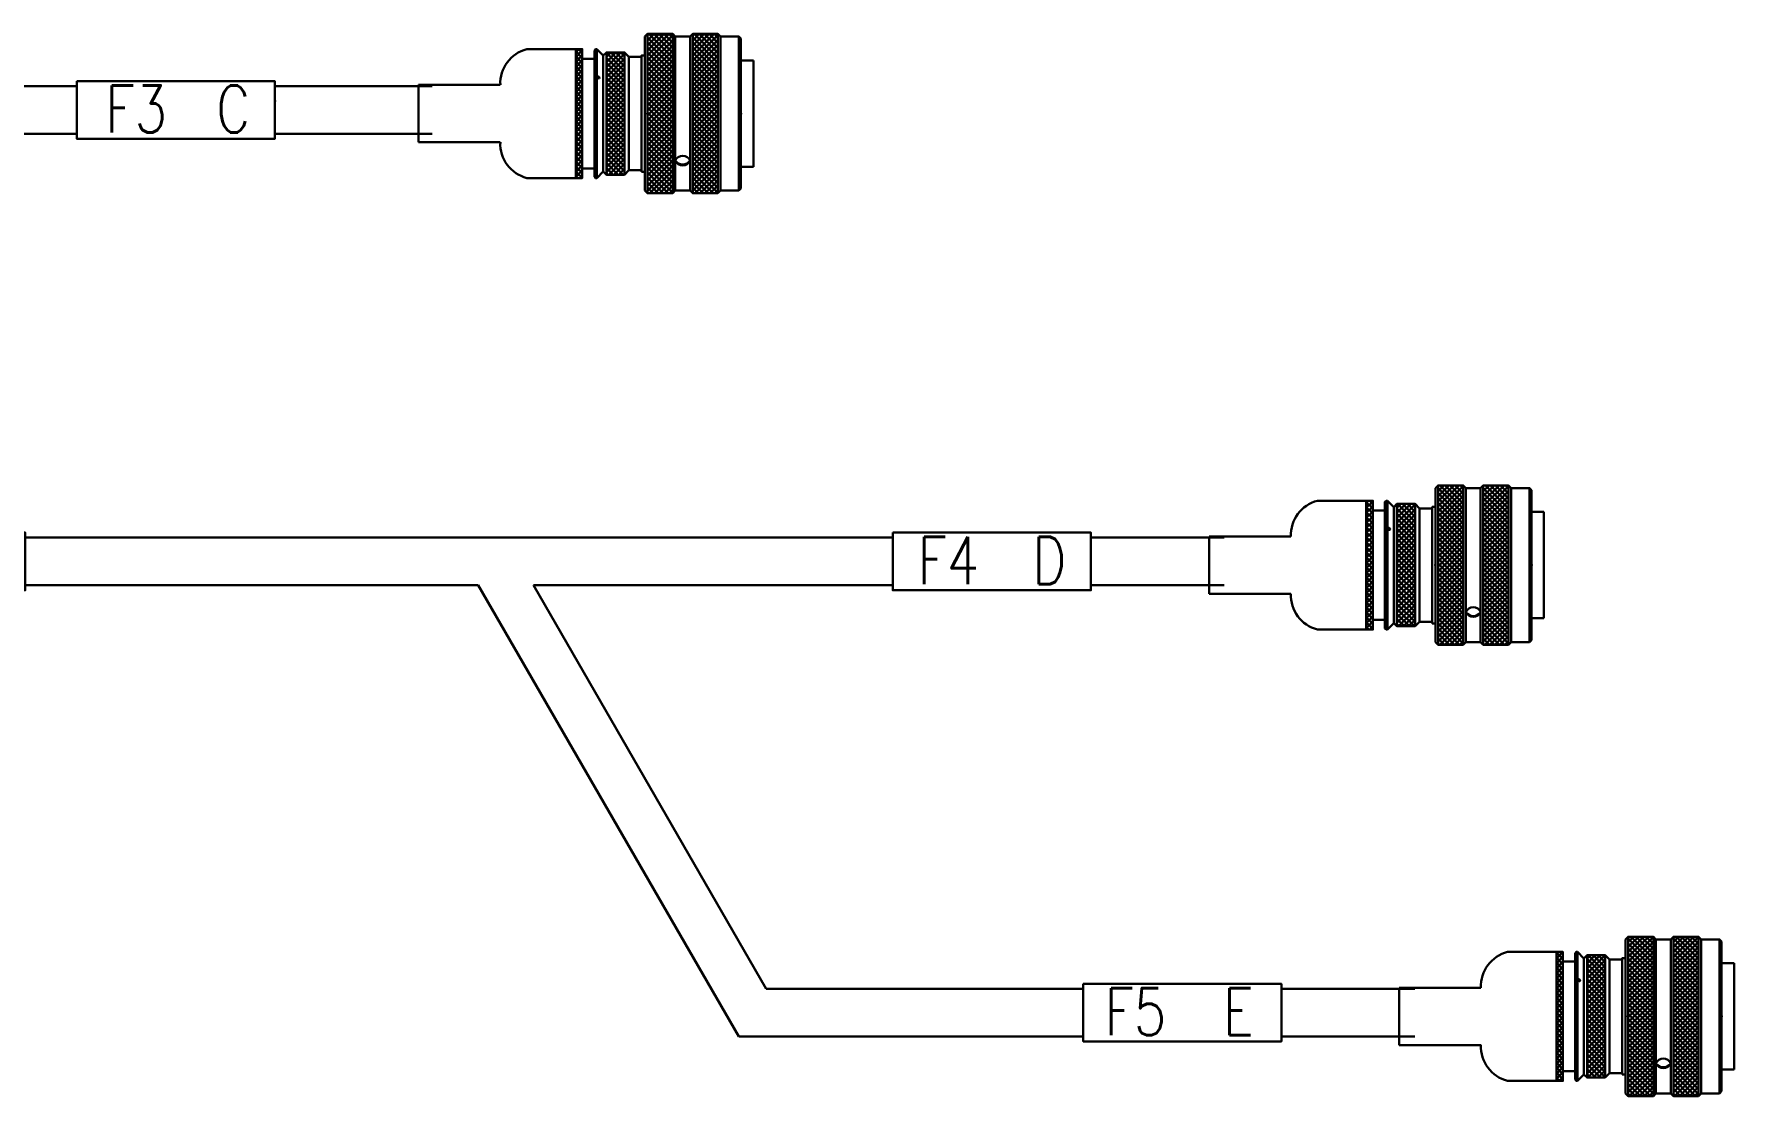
# Model space of a CAD drawing. Header units: inches. Extents: x -3640 to 2054, y -2291 to 954.
# Drawn here: x 285.3 to 465.4, y 694.6 to 807.1 of the extents above; entities that cross this region are included whole.
import ezdxf

# ---------------------------------------------------------------- set-up
doc = ezdxf.new("R2010")
doc.units = ezdxf.units.IN
doc.header["$MEASUREMENT"] = 0
doc.layers.add('VFDL', color=7, linetype='Continuous')
doc.styles.add('HZ', font='txt', dxfattribs={"width": 0.8, "bigfont": 'HZDX'})
pattern_1 = [(225, (31.73584, 8.43554), (0.265165, -0.265165), []), (315, (31.73584, 8.43554), (0.265165, 0.265165), [])]
pattern_2 = [(225, (17.36915, 6.82643), (0.265165, -0.265165), []), (315, (17.36915, 6.82643), (0.265165, 0.265165), [])]

# ---------------------------------------------------------------- blocks, each defined once
blk = doc.blocks.new('dp2f3')
at = {"lineweight": 30}
for p, q in [((-2.59, 2.65), (25.01, 50.47)), ((25.01, 50.47), (50.79, 50.47)), ((71.79, 50.47), (88.46, 50.47)), ((71.79, 50.47), (71.79, 45.4)), ((3.26, 2.65), (27.94, 45.4)), ((27.94, 45.4), (50.79, 45.4)), ((71.79, 45.4), (88.46, 45.4)), ((-178.6, 2.65), (-165.6, 2.65)), ((-178.6, 2.65), (-165.6, 2.65)), ((-144.6, 2.65), (-54.07, 2.65)), ((-33.07, 2.65), (-2.59, 2.65)), ((3.26, 2.65), (24.33, 2.65)), ((3.26, 2.65), (24.33, 2.65)), ((45.33, 2.65), (47.18, 2.65)), ((45.33, 2.65), (137.28, 2.65)), ((158.28, 2.65), (172.41, 2.65)), ((-178.6, -2.42), (-165.6, -2.42)), ((-178.6, -2.42), (-165.6, -2.42)), ((-144.6, -2.42), (-100.2, -2.42)), ((-124.88, -45.16), (-100.2, -2.42)), ((-121.95, -50.23), (-94.35, -2.42)), ((-94.35, -2.42), (-54.07, -2.42)), ((-33.07, -2.42), (24.33, -2.42)), ((45.33, -2.42), (93.34, -2.42)), ((93.34, -2.42), (120.95, -50.23)), ((99.2, -2.42), (137.28, -2.42)), ((99.2, -2.42), (123.87, -45.16)), ((158.28, -2.42), (172.41, -2.42)), ((-191.19, -45.16), (-178.19, -45.16)), ((-191.19, -45.16), (-178.19, -45.16)), ((-191.19, -45.16), (-178.19, -45.16)), ((-157.19, -45.16), (-124.88, -45.16)), ((123.87, -45.16), (157.47, -45.16)), ((178.47, -45.16), (192.6, -45.16)), ((-191.19, -50.23), (-178.19, -50.23)), ((-191.19, -50.23), (-178.19, -50.23)), ((-157.19, -50.23), (-121.95, -50.23)), ((120.95, -50.23), (157.47, -50.23)), ((178.47, -50.23), (192.6, -50.23))]:
    blk.add_line(p, q, dxfattribs=at)
for p, q in [((53.04, 2.65), (66.03, 2.65)), ((71.89, -2.42), (93.34, -2.42))]:
    blk.add_line(p, q)
for points in [[(50.79, 50.99), (71.79, 50.99), (71.79, 44.89), (50.79, 44.89)], [(-165.6, 3.16), (-144.6, 3.16), (-144.6, -2.94), (-165.6, -2.94)], [(-54.07, 3.16), (-33.07, 3.16), (-33.07, -2.94), (-54.07, -2.94)], [(24.33, 3.16), (45.33, 3.16), (45.33, -2.94), (24.33, -2.94)], [(137.28, 3.16), (158.28, 3.16), (158.28, -2.94), (137.28, -2.94)], [(-178.19, -44.65), (-157.19, -44.65), (-157.19, -50.75), (-178.19, -50.75)], [(157.47, -44.65), (178.47, -44.65), (178.47, -50.75), (157.47, -50.75)]]:
    blk.add_lwpolyline(points, close=True, dxfattribs=at)
blk.add_point((71.79, 48.9), dxfattribs=at)
blk.add_point((71.79, 48.9), dxfattribs=at)
blk.add_point((71.79, 48.9), dxfattribs=at)
at = {"lineweight": 20, "style": 'HZ', "width": 0.8}
for s, p in [('F3', (53.84, 45.55)), ('C', (65.57, 45.55)), ('A', (-161.46, -2.28)), ('F1', (-152.49, -2.28)), ('F6', (-46.16, -2.28)), ('F7', (32.49, -2.28)), ('F4', (139.91, -2.28)), ('D', (152.07, -2.28)), ('B', (-174.05, -50.09)), ('F2', (-165.57, -50.09)), ('F5', (159.74, -50.09)), ('E', (172.26, -50.09))]:
    blk.add_text(s, height=5, dxfattribs=at).set_placement(p)
blk = doc.blocks.new('dp2f3-y1')
at = {"lineweight": 30}
h = blk.add_hatch(dxfattribs=at)
h.set_pattern_fill('ANSI37', color=256, scale=3, angle=540, style=0)
h.set_pattern_definition([(225, (26.94783, 7.93545), (0.265165, -0.265165), []), (315, (26.94783, 7.93545), (0.265165, 0.265165), [])])
h.paths.add_polyline_path([(26.95, 7.94), (24.28, 7.94), (24.28, -8.94), (26.95, -8.94)])
h = blk.add_hatch(dxfattribs=at)
h.set_pattern_fill('ANSI37', color=256, scale=3, angle=540, style=0)
h.set_pattern_definition([(225, (31.73584, 7.93545), (0.265165, -0.265165), []), (315, (31.73584, 7.93545), (0.265165, 0.265165), [])])
h.paths.add_polyline_path([(31.74, 7.94), (29.07, 7.94), (29.07, -8.94), (31.74, -8.94)])
h = blk.add_hatch(dxfattribs=at)
h.set_pattern_fill('ANSI37', color=256, scale=3, angle=540, style=0)
h.set_pattern_definition([(225, (17.36915, 6.32635), (0.265165, -0.265165), []), (315, (17.36915, 6.32635), (0.265165, 0.265165), [])])
h.paths.add_polyline_path([(17.37, 6.33), (16.67, 6.33), (16.67, -7.33), (17.37, -7.33)])
h = blk.add_hatch(dxfattribs=at)
h.set_pattern_fill('ANSI37', color=256, scale=3, angle=540, style=0)
h.set_pattern_definition([(225, (21.85336, 5.9846), (0.265165, -0.265165), []), (315, (21.85336, 5.9846), (0.265165, 0.265165), [])])
h.paths.add_polyline_path([(19.92, -6.98), (21.85, -6.98), (21.85, 5.98), (19.92, 5.98)])
for p, q in [((24.28, 7.94), (24, 7.66)), ((24, -8.66), (24, 7.66)), ((26.95, -8.94), (26.95, 7.94)), ((26.95, 7.94), (27.23, 7.66)), ((29.07, 7.94), (28.79, 7.66)), ((31.74, -8.94), (31.74, 7.94)), ((31.74, 7.94), (32.01, 7.66)), ((33.97, 7.66), (34.19, 7.44)), ((34.19, 7.44), (34.19, -8.44)), ((16.67, 6.33), (11.49, 6.33)), ((16.67, 5.88), (16.67, 6.33)), ((18.77, 6.33), (18.65, 6.2)), ((18.65, 6.2), (18.65, -7.2)), ((18.77, -7.33), (18.77, 6.33)), ((18.9, 6.33), (18.77, 6.33)), ((18.9, 6.33), (19.58, 5.64)), ((18.9, -7.33), (18.9, 6.33)), ((19.92, 5.98), (19.58, 5.64)), ((19.58, -6.64), (19.58, 5.64)), ((21.85, 5.98), (22.32, 5.51)), ((21.85, -6.98), (21.85, 5.98)), ((23.66, 5.51), (23.66, 5.67)), ((17.37, 0.64), (17.37, 5.3)), ((35.5, 5.13), (34.19, 5.13)), ((35.5, -6.13), (35.5, 5.13)), ((0, 2.54), (0, -2.54)), ((0, 2.54), (0, -3.54)), ((0, 2.54), (8.68, 2.54)), ((8.68, -3.54), (0, -3.54)), ((16.67, -7.33), (16.67, -6.88)), ((18.65, -7.2), (18.77, -7.33)), ((19.58, -6.64), (18.9, -7.33)), ((19.58, -6.64), (19.92, -6.98)), ((22.32, -6.51), (21.85, -6.98)), ((23.66, -6.67), (23.66, -6.51)), ((35.5, -6.13), (34.19, -6.13)), ((16.67, -7.33), (11.49, -7.33)), ((18.9, -7.33), (18.77, -7.33)), ((24, -8.66), (24.28, -8.94)), ((27.23, -8.66), (26.95, -8.94)), ((28.79, -8.66), (29.07, -8.94)), ((32.01, -8.66), (31.74, -8.94)), ((34.19, -8.44), (33.97, -8.66))]:
    blk.add_line(p, q, dxfattribs=at)
for points in [[(26.95, -8.94), (24.28, -8.94), (24.28, 7.94), (26.95, 7.94)], [(28.79, -8.66), (27.23, -8.66), (27.23, 7.66), (28.79, 7.66)], [(31.74, -8.94), (29.07, -8.94), (29.07, 7.94), (31.74, 7.94)], [(33.97, -8.66), (32.01, -8.66), (32.01, 7.66), (33.97, 7.66)], [(16.67, -7.33), (17.37, -7.33), (17.37, 6.33), (16.67, 6.33)], [(21.85, -6.98), (19.92, -6.98), (19.92, 5.98), (21.85, 5.98)], [(22.32, 5.51), (23.66, 5.51), (23.66, -6.51), (22.32, -6.51)], [(23.66, -6.67), (24, -6.67), (24, 5.67), (23.66, 5.67)], [(18.65, -6.3), (17.37, -6.3), (17.37, 5.3), (18.65, 5.3)]]:
    blk.add_lwpolyline(points, close=True, dxfattribs=at)
for centre, radius, start, end in [((12.41, 2.71), 3.73, 104.1962, 182.7563), ((12.41, -3.71), 3.73, 177.2437, 255.8038), ((28.01, -5.82), 0.854, 23.7022, 156.2978), ((28.01, -5.13), 0.854, 203.7022, 336.2978), ((28.01, -4.95), 0.943, 213.9978, 326.0022)]:
    blk.add_arc(centre, radius, start, end, dxfattribs=at)
blk.add_ellipse((19.09, 3.33), major_axis=(0.075, -0.107), ratio=0.554803, dxfattribs=at)
for p in [(24, -0.5), (34.19, -0.5)]:
    blk.add_point(p, dxfattribs=at)
blk = doc.blocks.new('dp2f3-y2')
at = {"lineweight": 30}
h = blk.add_hatch(dxfattribs=at)
h.set_pattern_fill('ANSI37', color=256, scale=3, angle=540, style=0)
h.set_pattern_definition([(225, (26.94783, 8.43554), (0.265165, -0.265165), []), (315, (26.94783, 8.43554), (0.265165, 0.265165), [])])
h.paths.add_polyline_path([(26.95, 8.44), (24.28, 8.44), (24.28, -8.44), (26.95, -8.44)])
h = blk.add_hatch(dxfattribs=at)
h.set_pattern_fill('ANSI37', color=256, scale=3, angle=540, style=0)
h.set_pattern_definition(pattern_1)
h.paths.add_polyline_path([(31.74, 8.44), (29.07, 8.44), (29.07, -8.44), (31.74, -8.44)])
h = blk.add_hatch(dxfattribs=at)
h.set_pattern_fill('ANSI37', color=256, scale=3, angle=540, style=0)
h.set_pattern_definition(pattern_2)
h.paths.add_polyline_path([(17.37, 6.83), (16.67, 6.83), (16.67, -6.83), (17.37, -6.83)])
h = blk.add_hatch(dxfattribs=at)
h.set_pattern_fill('ANSI37', color=256, scale=3, angle=540, style=0)
h.set_pattern_definition([(225, (21.85336, 6.48468), (0.265165, -0.265165), []), (315, (21.85336, 6.48468), (0.265165, 0.265165), [])])
h.paths.add_polyline_path([(19.92, -6.48), (21.85, -6.48), (21.85, 6.48), (19.92, 6.48)])
for p, q in [((24.28, 8.44), (24, 8.16)), ((24, -8.16), (24, 8.16)), ((26.95, -8.44), (26.95, 8.44)), ((26.95, 8.44), (27.23, 8.16)), ((29.07, 8.44), (28.79, 8.16)), ((31.74, -8.44), (31.74, 8.44)), ((31.74, 8.44), (32.01, 8.16)), ((33.97, 8.16), (34.19, 7.94)), ((34.19, 7.94), (34.19, -7.94)), ((16.67, 6.83), (11.49, 6.83)), ((16.67, 6.38), (16.67, 6.83)), ((17.37, 1.14), (17.37, 5.8)), ((18.77, 6.83), (18.65, 6.7)), ((18.65, 6.7), (18.65, -6.7)), ((18.77, -6.83), (18.77, 6.83)), ((18.9, 6.83), (18.77, 6.83)), ((18.9, 6.83), (19.58, 6.14)), ((18.9, -6.83), (18.9, 6.83)), ((19.92, 6.48), (19.58, 6.14)), ((19.58, -6.14), (19.58, 6.14)), ((21.85, 6.48), (22.32, 6.01)), ((21.85, -6.48), (21.85, 6.48)), ((23.66, 6.01), (23.66, 6.17)), ((35.5, 5.63), (34.19, 5.63)), ((35.5, -5.63), (35.5, 5.63)), ((0, 3.04), (0, -2.04)), ((0, 3.04), (0, -3.04)), ((0, 3.04), (8.68, 3.04)), ((8.68, -3.04), (0, -3.04)), ((16.67, -6.83), (11.49, -6.83)), ((16.67, -6.83), (16.67, -6.38)), ((18.65, -6.7), (18.77, -6.83)), ((18.9, -6.83), (18.77, -6.83)), ((19.58, -6.14), (18.9, -6.83)), ((19.58, -6.14), (19.92, -6.48)), ((22.32, -6.01), (21.85, -6.48)), ((23.66, -6.17), (23.66, -6.01)), ((35.5, -5.63), (34.19, -5.63)), ((24, -8.16), (24.28, -8.44)), ((27.23, -8.16), (26.95, -8.44)), ((28.79, -8.16), (29.07, -8.44)), ((32.01, -8.16), (31.74, -8.44)), ((34.19, -7.94), (33.97, -8.16))]:
    blk.add_line(p, q, dxfattribs=at)
for points in [[(26.95, -8.44), (24.28, -8.44), (24.28, 8.44), (26.95, 8.44)], [(28.79, -8.16), (27.23, -8.16), (27.23, 8.16), (28.79, 8.16)], [(31.74, -8.44), (29.07, -8.44), (29.07, 8.44), (31.74, 8.44)], [(33.97, -8.16), (32.01, -8.16), (32.01, 8.16), (33.97, 8.16)], [(16.67, -6.83), (17.37, -6.83), (17.37, 6.83), (16.67, 6.83)], [(18.65, -5.8), (17.37, -5.8), (17.37, 5.8), (18.65, 5.8)], [(21.85, -6.48), (19.92, -6.48), (19.92, 6.48), (21.85, 6.48)], [(22.32, 6.01), (23.66, 6.01), (23.66, -6.01), (22.32, -6.01)], [(23.66, -6.17), (24, -6.17), (24, 6.17), (23.66, 6.17)]]:
    blk.add_lwpolyline(points, close=True, dxfattribs=at)
for centre, radius, start, end in [((12.41, 3.21), 3.73, 104.1962, 182.7563), ((12.41, -3.21), 3.73, 177.2437, 255.8038), ((28.01, -5.32), 0.854, 23.7022, 156.2978), ((28.01, -4.63), 0.854, 203.7022, 336.2978), ((28.01, -4.45), 0.943, 213.9978, 326.0022)]:
    blk.add_arc(centre, radius, start, end, dxfattribs=at)
blk.add_ellipse((19.09, 3.83), major_axis=(0.075, -0.107), ratio=0.554803, dxfattribs=at)
for p in [(24, 0), (34.19, 0)]:
    blk.add_point(p, dxfattribs=at)
at = {"layer": 'VFDL', "linetype": 'Continuous', "lineweight": 30}
blk.add_line((10.03, 6.09), (10.04, 6.07), dxfattribs=at)
blk = doc.blocks.new('dp2f3-y3')
at = {"lineweight": 30}
h = blk.add_hatch(dxfattribs=at)
h.set_pattern_fill('ANSI37', color=256, scale=3, angle=540, style=0)
h.set_pattern_definition([(225, (26.94783, 8.43554), (0.265165, -0.265165), []), (315, (26.94783, 8.43554), (0.265165, 0.265165), [])])
h.paths.add_polyline_path([(26.95, 8.44), (24.28, 8.44), (24.28, -8.44), (26.95, -8.44)])
h = blk.add_hatch(dxfattribs=at)
h.set_pattern_fill('ANSI37', color=256, scale=3, angle=540, style=0)
h.set_pattern_definition(pattern_1)
h.paths.add_polyline_path([(31.74, 8.44), (29.07, 8.44), (29.07, -8.44), (31.74, -8.44)])
h = blk.add_hatch(dxfattribs=at)
h.set_pattern_fill('ANSI37', color=256, scale=3, angle=540, style=0)
h.set_pattern_definition(pattern_2)
h.paths.add_polyline_path([(17.37, 6.83), (16.67, 6.83), (16.67, -6.83), (17.37, -6.83)])
h = blk.add_hatch(dxfattribs=at)
h.set_pattern_fill('ANSI37', color=256, scale=3, angle=540, style=0)
h.set_pattern_definition([(225, (21.85336, 6.48468), (0.265165, -0.265165), []), (315, (21.85336, 6.48468), (0.265165, 0.265165), [])])
h.paths.add_polyline_path([(19.92, -6.48), (21.85, -6.48), (21.85, 6.48), (19.92, 6.48)])
for p, q in [((24.28, 8.44), (24, 8.16)), ((24, -8.16), (24, 8.16)), ((26.95, -8.44), (26.95, 8.44)), ((26.95, 8.44), (27.23, 8.16)), ((29.07, 8.44), (28.79, 8.16)), ((31.74, -8.44), (31.74, 8.44)), ((31.74, 8.44), (32.01, 8.16)), ((33.97, 8.16), (34.19, 7.94)), ((34.19, 7.94), (34.19, -7.94)), ((16.67, 6.83), (11.49, 6.83)), ((16.67, 6.38), (16.67, 6.83)), ((17.37, 1.14), (17.37, 5.8)), ((18.77, 6.83), (18.65, 6.7)), ((18.65, 6.7), (18.65, -6.7)), ((18.77, -6.83), (18.77, 6.83)), ((18.9, 6.83), (18.77, 6.83)), ((18.9, 6.83), (19.58, 6.14)), ((18.9, -6.83), (18.9, 6.83)), ((19.92, 6.48), (19.58, 6.14)), ((19.58, -6.14), (19.58, 6.14)), ((21.85, 6.48), (22.32, 6.01)), ((21.85, -6.48), (21.85, 6.48)), ((23.66, 6.01), (23.66, 6.17)), ((35.5, 5.63), (34.19, 5.63)), ((35.5, -5.63), (35.5, 5.63)), ((0, 3.04), (0, -2.04)), ((0, 3.04), (0, -3.04)), ((0, 3.04), (8.68, 3.04)), ((8.68, -3.04), (0, -3.04)), ((16.67, -6.83), (11.49, -6.83)), ((16.67, -6.83), (16.67, -6.38)), ((18.65, -6.7), (18.77, -6.83)), ((18.9, -6.83), (18.77, -6.83)), ((19.58, -6.14), (18.9, -6.83)), ((19.58, -6.14), (19.92, -6.48)), ((22.32, -6.01), (21.85, -6.48)), ((23.66, -6.17), (23.66, -6.01)), ((35.5, -5.63), (34.19, -5.63)), ((24, -8.16), (24.28, -8.44)), ((27.23, -8.16), (26.95, -8.44)), ((28.79, -8.16), (29.07, -8.44)), ((32.01, -8.16), (31.74, -8.44)), ((34.19, -7.94), (33.97, -8.16))]:
    blk.add_line(p, q, dxfattribs=at)
for points in [[(26.95, -8.44), (24.28, -8.44), (24.28, 8.44), (26.95, 8.44)], [(28.79, -8.16), (27.23, -8.16), (27.23, 8.16), (28.79, 8.16)], [(31.74, -8.44), (29.07, -8.44), (29.07, 8.44), (31.74, 8.44)], [(33.97, -8.16), (32.01, -8.16), (32.01, 8.16), (33.97, 8.16)], [(16.67, -6.83), (17.37, -6.83), (17.37, 6.83), (16.67, 6.83)], [(18.65, -5.8), (17.37, -5.8), (17.37, 5.8), (18.65, 5.8)], [(21.85, -6.48), (19.92, -6.48), (19.92, 6.48), (21.85, 6.48)], [(22.32, 6.01), (23.66, 6.01), (23.66, -6.01), (22.32, -6.01)], [(23.66, -6.17), (24, -6.17), (24, 6.17), (23.66, 6.17)]]:
    blk.add_lwpolyline(points, close=True, dxfattribs=at)
for centre, radius, start, end in [((12.41, 3.21), 3.73, 104.1962, 182.7563), ((12.41, -3.21), 3.73, 177.2437, 255.8038), ((28.01, -5.32), 0.854, 23.7022, 156.2978), ((28.01, -4.63), 0.854, 203.7022, 336.2978), ((28.01, -4.45), 0.943, 213.9978, 326.0022)]:
    blk.add_arc(centre, radius, start, end, dxfattribs=at)
blk.add_ellipse((19.09, 3.83), major_axis=(0.075, -0.107), ratio=0.554803, dxfattribs=at)
for p in [(24, 0), (34.19, 0)]:
    blk.add_point(p, dxfattribs=at)

msp = doc.modelspace()

# ---------------------------------------------------------------- block references
for name, p in [('dp2f3-y1', (326.01, 799.21)), ('dp2f3', (239.01, 751.15)), ('dp2f3-y2', (409.8, 750.87)), ('dp2f3-y3', (429.94, 703.06))]:
    msp.add_blockref(name, p)

doc.saveas('drawing.dxf')
